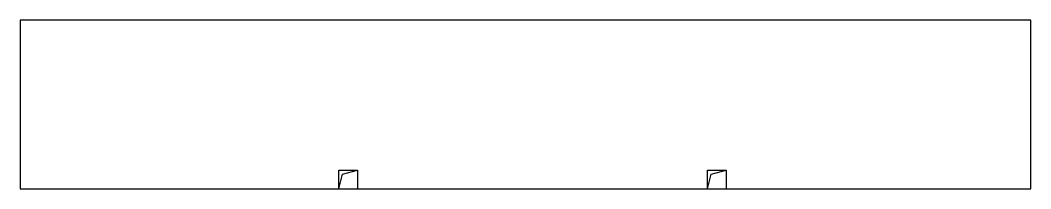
# Model space of a CAD drawing. Extents: x 0 to 5400, y 0 to 900.
import ezdxf

# ---------------------------------------------------------------- set-up
doc = ezdxf.new("R2010")
doc.units = 0
doc.header["$LTSCALE"] = 100
doc.layers.get('0').update_dxf_attribs({"linetype": 'CONTINUOUS'})

msp = doc.modelspace()

# ---------------------------------------------------------------- linework, layer by layer
at = {"color": 0}
msp.add_lwpolyline([(0, 0), (5400, 0), (5400, 900), (0, 900)], close=True, dxfattribs=at)
for points in [[(1701.8, 0), (1701.8, 100), (1801.8, 100), (1801.8, 0)], [(1701.8, 0), (1721.6, 78.2), (1801.8, 100)], [(3671.7, 0), (3671.7, 100), (3771.7, 100), (3771.7, 0)], [(3671.7, 0), (3691.5, 78.2), (3771.7, 100)]]:
    msp.add_lwpolyline(points, dxfattribs=at)

doc.saveas('drawing.dxf')
